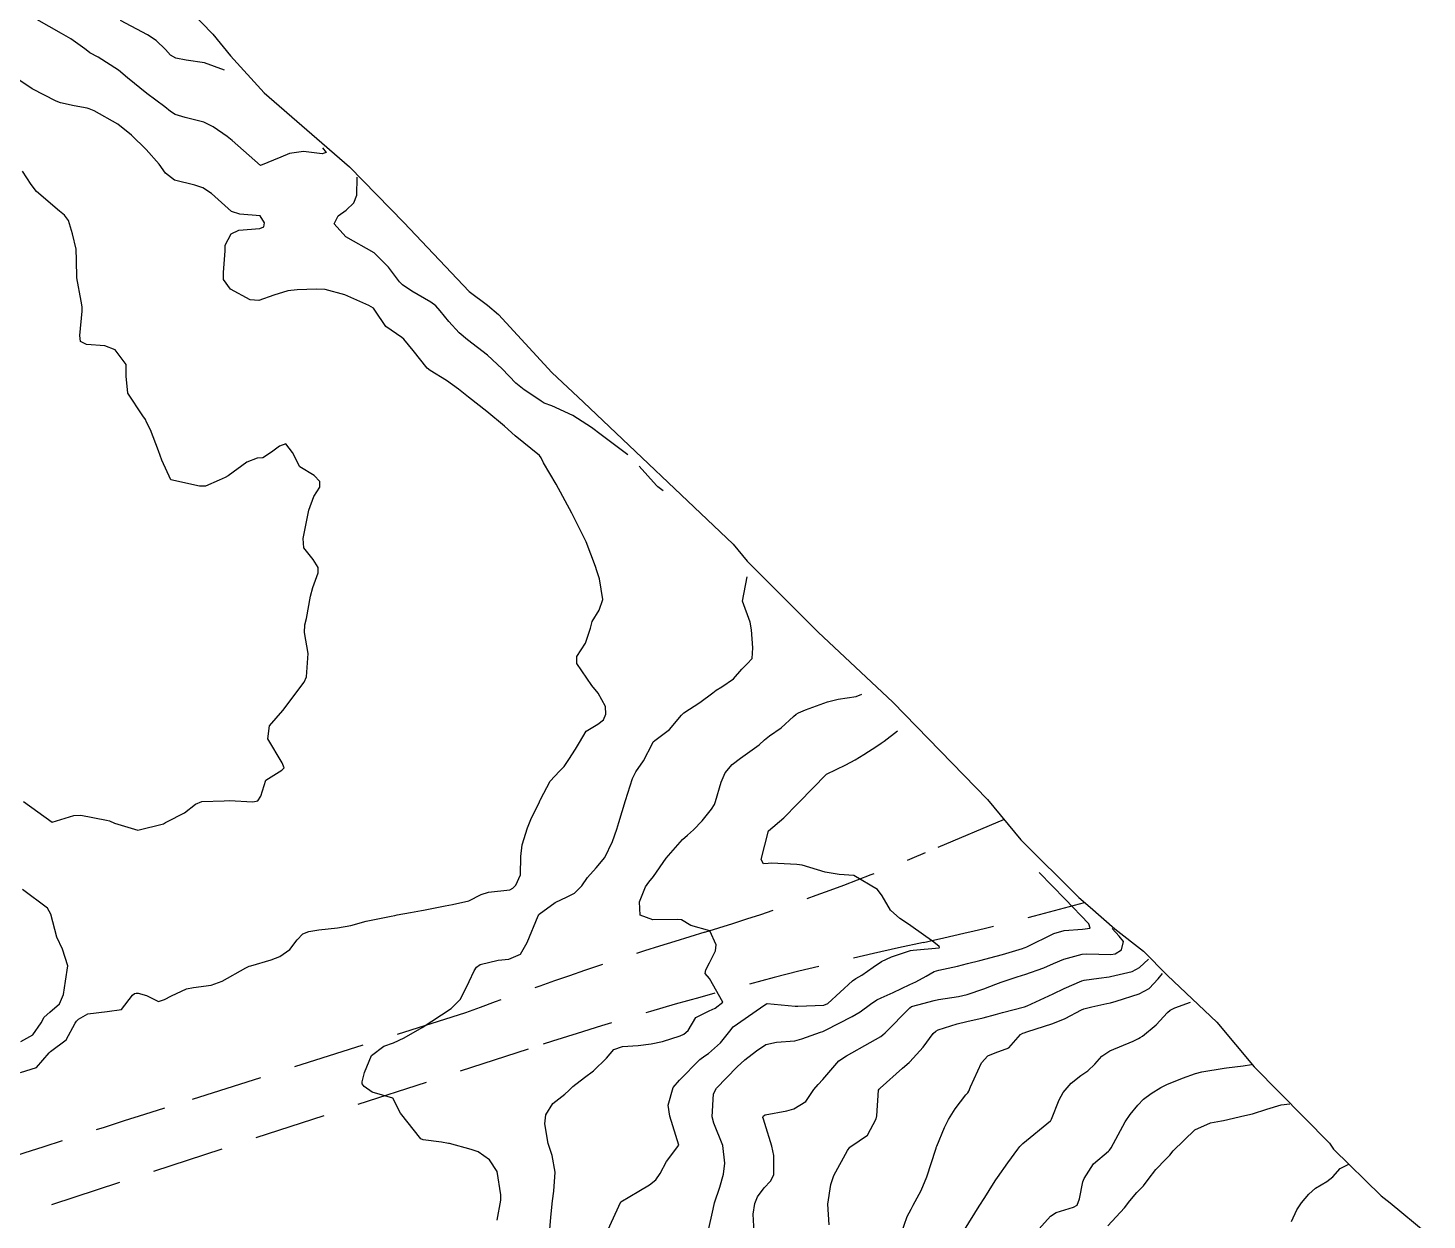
# Model space of a CAD drawing. Header units: metres. Extents: x 298520 to 308411, y 7433745 to 7450750.
# Drawn here: x 303946.2 to 304043.8, y 7440296 to 7440379.2 of the extents above; entities that cross this region are included whole.
import ezdxf

# ---------------------------------------------------------------- set-up
doc = ezdxf.new("R2010")
doc.units = ezdxf.units.M
doc.header["$LTSCALE"] = 10
doc.linetypes.add('DASHED', pattern=[0.75, 0.5, -0.25])
for name, color, linetype in [('Area', 45, 'Continuous'), ('Curvas de Nivel 1m', 11, 'Continuous'), ('Curvas de Nivel 5m', 15, 'Continuous'), ('Vias Secundárias', 230, 'DASHED')]:
    doc.layers.add(name, color=color, linetype=linetype)

msp = doc.modelspace()

# ---------------------------------------------------------------- linework, layer by layer
at = {"layer": 'Area'}
msp.add_polyline3d([(303956.693, 7440381.24, 731.757), (303959.106, 7440378.738, 728.557), (303960.347, 7440377.224, 734.417), (303962.686, 7440374.642, 737.027), (303968.639, 7440369.463, 731.647), (303972.439, 7440365.589, 730.487), (303977.003, 7440360.781, 722.806), (303978.275, 7440359.813, 723.645), (303979.053, 7440359.18, 723.977), (303982.77, 7440355.134, 722.357), (303984.986, 7440353.052, 723.186), (303995.43, 7440343.147, 722.737), (303996.402, 7440341.957, 722.687), (304001.342, 7440337.017, 723.387), (304006.564, 7440332.117, 724.827), (304013.159, 7440325.327, 725.357), (304015.487, 7440322.524, 725.627), (304019.542, 7440318.486, 726.326), (304020.335, 7440317.821, 727.175), (304022.062, 7440316.305, 742.905), (304024.049, 7440314.738, 744.036), (304025.74, 7440313.039, 746.197), (304029.178, 7440309.793, 735.987), (304031.774, 7440306.667, 742.707), (304037.033, 7440301.359, 750.448), (304037.323, 7440300.933, 751.148), (304040.643, 7440297.669, 753.687), (304041.28, 7440297.193, 736.807), (304043.844, 7440295.05, 734.586)], dxfattribs=at)
at = {"layer": 'Curvas de Nivel 1m', "flags": 128}
for points, elevation in [([(303966.753, 7440370.79), (303967.024, 7440370.464), (303966.741, 7440370.374), (303965.428, 7440370.555), (303964.446, 7440370.41), (303963.852, 7440370.146), (303962.433, 7440369.57), (303960.459, 7440371.302), (303960.095, 7440371.596), (303959.13, 7440372.271), (303958.473, 7440372.585), (303957.183, 7440372.926), (303956.478, 7440373.131), (303956.16, 7440373.325), (303955.753, 7440373.651), (303954.497, 7440374.583), (303953.154, 7440375.684), (303952.518, 7440376.21), (303951.095, 7440377.136), (303950.53, 7440377.44), (303950.371, 7440377.552), (303950.176, 7440377.715), (303949.203, 7440378.394), (303948.543, 7440378.779), (303946.823, 7440379.757)], 723), ([(303959.913, 7440376.21), (303958.524, 7440376.722), (303957.238, 7440376.92), (303956.527, 7440377.052), (303956.153, 7440377.27), (303955.794, 7440377.651), (303955.162, 7440378.284), (303954.543, 7440378.679), (303952.663, 7440379.689)], 724), ([(303945.678, 7440306.29), (303946.805, 7440306.625), (303947.692, 7440307.652), (303947.729, 7440307.703), (303947.786, 7440307.739), (303948.863, 7440308.571), (303949.509, 7440309.722), (303949.588, 7440309.858), (303949.726, 7440310.009), (303950.39, 7440310.371), (303951.731, 7440310.538), (303952.742, 7440310.67), (303953.498, 7440311.672), (303953.63, 7440311.785), (303953.744, 7440311.813), (303953.896, 7440311.819), (303954.478, 7440311.659), (303955.324, 7440311.232), (303955.74, 7440311.368), (303956.213, 7440311.635), (303957.261, 7440312.112), (303957.749, 7440312.21), (303958.98, 7440312.378), (303959.753, 7440312.649), (303961.406, 7440313.575), (303961.642, 7440313.695), (303961.765, 7440313.73), (303963.187, 7440314.14), (303963.775, 7440314.379), (303964.472, 7440314.854), (303964.997, 7440315.538), (303965.383, 7440315.948), (303965.799, 7440316.11), (303966.51, 7440316.23), (303967.802, 7440316.373), (303968.744, 7440316.55), (303969.807, 7440316.849), (303971.555, 7440317.198), (303971.811, 7440317.243), (303971.981, 7440317.279), (303972.897, 7440317.439), (303973.664, 7440317.582), (303973.816, 7440317.617), (303975.32, 7440317.916), (303975.822, 7440317.999), (303976.971, 7440318.248), (303977.833, 7440318.692), (303978.335, 7440318.875), (303979.838, 7440319.036), (303980.05, 7440319.147), (303980.251, 7440319.354), (303980.567, 7440320.066), (303980.597, 7440321.349), (303980.691, 7440322.168), (303981.071, 7440323.342), (303981.305, 7440323.925), (303981.911, 7440325.17), (303981.96, 7440325.282), (303981.977, 7440325.329), (303982.65, 7440326.599), (303983.295, 7440327.316), (303983.618, 7440327.633), (303983.941, 7440328.115), (303984.412, 7440328.842), (303984.686, 7440329.303), (303985.167, 7440330.095), (303985.972, 7440330.587), (303986.367, 7440330.894), (303986.54, 7440331.282), (303986.514, 7440331.808), (303985.997, 7440332.748), (303985.566, 7440333.294), (303984.514, 7440334.817), (303984.519, 7440335.305), (303985.11, 7440336.231), (303985.459, 7440337.296), (303985.591, 7440337.761), (303986.066, 7440338.55), (303986.323, 7440339.286), (303986.094, 7440340.728), (303985.908, 7440341.292), (303985.811, 7440341.588), (303985.164, 7440343.3), (303984.153, 7440345.31), (303983.062, 7440347.321), (303982.188, 7440348.821), (303982.029, 7440349.17), (303981.893, 7440349.334), (303980.213, 7440350.708), (303979.459, 7440351.368), (303978.233, 7440352.414), (303976.959, 7440353.393), (303976.251, 7440353.95), (303975.412, 7440354.564), (303974.27, 7440355.261), (303974.063, 7440355.432), (303973.079, 7440356.648), (303972.433, 7440357.449), (303972.294, 7440357.562), (303971.173, 7440358.338), (303970.421, 7440359.478), (303970.315, 7440359.604), (303970.001, 7440359.799), (303968.329, 7440360.548), (303966.944, 7440360.904), (303966.334, 7440360.949), (303964.984, 7440360.889), (303964.332, 7440360.818), (303963.369, 7440360.518), (303962.321, 7440360.14), (303961.712, 7440360.19), (303960.333, 7440360.95), (303959.845, 7440361.605), (303959.843, 7440362.11), (303959.967, 7440363.604), (303959.956, 7440364.017), (303960.381, 7440364.811), (303960.917, 7440365.06), (303962.387, 7440365.174), (303962.657, 7440365.299), (303962.705, 7440365.567), (303962.398, 7440366.044), (303960.985, 7440366.178), (303960.4, 7440366.352), (303959.008, 7440367.614), (303958.417, 7440368.012), (303957.847, 7440368.197), (303956.422, 7440368.547), (303955.804, 7440369.027), (303955.355, 7440369.656), (303954.448, 7440370.682), (303953.419, 7440371.68), (303952.47, 7440372.446), (303950.815, 7440373.371), (303950.481, 7440373.531), (303950.342, 7440373.573), (303949.434, 7440373.726), (303948.486, 7440373.938), (303948.176, 7440374.055), (303946.5, 7440374.919), (303945.215, 7440375.779)], 722), ([(303945.904, 7440325.188), (303947.883, 7440323.74), (303949.402, 7440324.213), (303949.891, 7440324.239), (303951.691, 7440323.888), (303951.885, 7440323.84), (303952.235, 7440323.686), (303953.878, 7440323.198), (303955.657, 7440323.643), (303955.801, 7440323.724), (303955.885, 7440323.77), (303957.126, 7440324.396), (303957.904, 7440324.995), (303958.337, 7440325.186), (303959.908, 7440325.244), (303960.244, 7440325.259), (303961.907, 7440325.162), (303962.244, 7440325.23), (303962.455, 7440325.565), (303962.801, 7440326.685), (303963.931, 7440327.368), (303964.078, 7440327.548), (303963.938, 7440327.886), (303962.935, 7440329.56), (303963.056, 7440330.476), (303963.983, 7440331.55), (303965.471, 7440333.528), (303965.641, 7440333.892), (303965.76, 7440335.524), (303965.492, 7440336.973), (303965.533, 7440337.528), (303965.637, 7440337.949), (303965.93, 7440339.522), (303966.089, 7440340.123), (303966.463, 7440341.151), (303966.45, 7440341.517), (303966.108, 7440342.068), (303965.467, 7440342.88), (303965.402, 7440343.531), (303965.528, 7440344.133), (303965.815, 7440345.525), (303966.162, 7440346.468), (303966.572, 7440347.113), (303966.569, 7440347.516), (303966.177, 7440347.947), (303965.184, 7440348.536), (303964.671, 7440349.543), (303964.202, 7440350.155), (303963.761, 7440349.993), (303963.212, 7440349.56), (303962.594, 7440349.161), (303962.189, 7440349.147), (303961.469, 7440348.864), (303960.176, 7440347.923), (303959.968, 7440347.809), (303959.544, 7440347.606), (303958.592, 7440347.192), (303958.169, 7440347.187), (303956.173, 7440347.64), (303955.555, 7440349.018), (303955.304, 7440349.653), (303954.756, 7440351.121), (303954.488, 7440351.666), (303954.397, 7440351.84), (303954.227, 7440352.097), (303953.184, 7440353.681), (303953.068, 7440354.874), (303953.048, 7440355.682), (303952.283, 7440356.705), (303951.577, 7440356.992), (303950.287, 7440357.08), (303949.866, 7440357.293), (303949.822, 7440357.717), (303949.992, 7440359.397), (303949.993, 7440359.715), (303949.923, 7440360.112), (303949.625, 7440361.721), (303949.59, 7440362.956), (303949.557, 7440363.722), (303949.306, 7440364.799), (303949.04, 7440365.73), (303948.757, 7440366.095), (303948.399, 7440366.375), (303946.792, 7440367.756), (303946.418, 7440368.251), (303945.833, 7440369.175)], 721), ([(303988.073, 7440349.38), (303986.215, 7440350.778), (303985.522, 7440351.297), (303984.231, 7440352.132), (303982.768, 7440352.795), (303982.24, 7440352.991), (303982.027, 7440353.12), (303981.721, 7440353.338), (303980.823, 7440353.923), (303980.258, 7440354.382), (303979.306, 7440355.37), (303978.282, 7440356.324), (303976.871, 7440357.394), (303976.298, 7440357.889), (303975.572, 7440358.677), (303974.966, 7440359.42), (303974.664, 7440359.771), (303974.322, 7440360.027), (303972.989, 7440360.788), (303972.34, 7440361.23), (303972.132, 7440361.453), (303971.367, 7440362.479), (303970.363, 7440363.48), (303968.379, 7440364.594), (303967.583, 7440365.508), (303967.85, 7440366.054), (303968.402, 7440366.447), (303968.947, 7440366.955), (303969.146, 7440367.493), (303969.173, 7440368.75)], 723), ([(303990.533, 7440346.87), (303990.172, 7440347.144), (303990.073, 7440347.241), (303988.853, 7440348.59)], 723), ([(303978.944, 7440295.982), (303979.194, 7440297.364), (303979.207, 7440297.735), (303978.94, 7440299.367), (303978.416, 7440300.177), (303977.617, 7440300.748), (303977.136, 7440300.905), (303975.622, 7440301.32), (303975.547, 7440301.336), (303975.059, 7440301.416), (303973.775, 7440301.579), (303973.625, 7440301.662), (303972.199, 7440303.444), (303971.658, 7440304.484), (303970.234, 7440304.902), (303969.67, 7440305.312), (303969.528, 7440305.481), (303969.526, 7440305.63), (303969.681, 7440306.293), (303970.178, 7440307.473), (303971.037, 7440308.126), (303971.706, 7440308.345), (303972.464, 7440308.69), (303973.723, 7440309.43), (303975.736, 7440310.75), (303976.385, 7440311.4), (303976.998, 7440312.634), (303977.336, 7440313.386), (303977.512, 7440313.639), (303977.769, 7440313.817), (303979.03, 7440314.112), (303979.775, 7440314.18), (303980.585, 7440314.544), (303981.039, 7440315.341), (303981.812, 7440317.203), (303981.853, 7440317.289), (303981.888, 7440317.329), (303983.008, 7440318.135), (303983.831, 7440318.542), (303984.353, 7440318.787), (303984.852, 7440319.3), (303985.253, 7440319.892), (303985.856, 7440320.572), (303986.462, 7440321.281), (303987.009, 7440322.408), (303987.296, 7440323.269), (303987.433, 7440323.724), (303987.913, 7440325.26), (303988.391, 7440326.792), (303988.631, 7440327.253), (303989.167, 7440328.022), (303989.791, 7440329.242), (303989.848, 7440329.348), (303989.956, 7440329.446), (303990.972, 7440330.221), (303991.822, 7440331.212), (303991.985, 7440331.373), (303993.102, 7440332.089), (303993.999, 7440332.775), (303994.24, 7440332.948), (303994.636, 7440333.184), (303995.433, 7440333.754), (303996.022, 7440334.42), (303996.399, 7440334.793), (303996.739, 7440335.159), (303996.783, 7440335.902), (303996.701, 7440337.16), (303996.604, 7440337.708), (303996.073, 7440339.17), (303996.393, 7440340.87)], 723), ([(303982.626, 7440295.319), (303982.69, 7440296.19), (303982.821, 7440297.318), (303982.905, 7440297.995), (303982.99, 7440299.316), (303982.784, 7440300.488), (303982.506, 7440301.321), (303982.266, 7440302.694), (303982.34, 7440303.323), (303982.843, 7440304.13), (303983.665, 7440304.763), (303983.958, 7440305.018), (303984.236, 7440305.304), (303985.039, 7440305.936), (303985.684, 7440306.388), (303986.576, 7440307.277), (303987.097, 7440307.875), (303987.705, 7440308.099), (303988.784, 7440308.172), (303989.708, 7440308.275), (303990.486, 7440308.453), (303991.717, 7440308.833), (303991.981, 7440308.946), (303992.276, 7440309.204), (303992.807, 7440310.124), (303993.737, 7440310.584), (303994.158, 7440310.767), (303994.694, 7440311.18), (303993.759, 7440312.841), (303993.472, 7440313.193), (303993.506, 7440313.453), (303993.774, 7440313.939), (303994.195, 7440314.778), (303994.223, 7440315.186), (303993.803, 7440316.158), (303992.46, 7440316.55), (303991.81, 7440316.929), (303991.565, 7440316.968), (303989.81, 7440316.939), (303988.924, 7440317.249), (303988.877, 7440318.2), (303989.305, 7440319.245), (303989.533, 7440319.556), (303989.85, 7440319.955), (303990.746, 7440321.227), (303991.876, 7440322.534), (303992.233, 7440322.853), (303992.657, 7440323.202), (303993.258, 7440323.831), (303993.905, 7440324.664), (303994.108, 7440324.99), (303994.191, 7440325.187), (303994.576, 7440326.534), (303994.853, 7440327.181), (303995.348, 7440327.766), (303995.943, 7440328.211), (303997.234, 7440329.151), (303997.614, 7440329.489), (303997.962, 7440329.765), (303998.763, 7440330.34), (303999.623, 7440331.124), (303999.821, 7440331.285), (303999.985, 7440331.377), (304000.459, 7440331.584), (304001.994, 7440332.15), (304002.753, 7440332.324), (304003.997, 7440332.513), (304004.393, 7440332.68)], 724), ([(303993.686, 7440295.189), (303994.017, 7440296.737), (303994.119, 7440297.185), (303994.479, 7440298.291), (303994.749, 7440299.179), (303994.838, 7440299.95), (303994.704, 7440301.179), (303994.075, 7440302.749), (303993.958, 7440303.187), (303994.049, 7440304.804), (303994.25, 7440305.184), (303994.949, 7440305.909), (303995.688, 7440306.667), (303996.237, 7440307.162), (303997.055, 7440307.797), (303997.709, 7440308.227), (303998.439, 7440308.405), (303999.714, 7440308.499), (304000.203, 7440308.627), (304001.513, 7440309.102), (304001.677, 7440309.147), (304001.724, 7440309.163), (304001.855, 7440309.229), (304003.734, 7440310.199), (304004.278, 7440310.524), (304004.998, 7440311.057), (304005.446, 7440311.353), (304005.747, 7440311.494), (304006.578, 7440311.865), (304007.757, 7440312.421), (304008.17, 7440312.605), (304008.896, 7440313.009), (304009.448, 7440313.323), (304009.769, 7440313.416), (304011.066, 7440313.695), (304011.776, 7440313.883), (304012.641, 7440314.106), (304013.785, 7440314.4), (304014.216, 7440314.516), (304015.607, 7440314.932), (304015.74, 7440314.984), (304015.794, 7440315.002), (304015.917, 7440315.051), (304017.804, 7440315.981), (304018.51, 7440316.189), (304019.807, 7440316.288), (304020.336, 7440316.346), (304020.237, 7440316.662), (304018.6, 7440318.376), (304016.783, 7440320.23)], 726), ([(303945.703, 7440308.454), (303946.554, 7440308.907), (303947.115, 7440309.746), (303947.333, 7440310.138), (303947.73, 7440310.492), (303948.398, 7440311.071), (303948.68, 7440311.731), (303948.835, 7440312.646), (303948.978, 7440313.728), (303948.616, 7440314.896), (303948.224, 7440315.736), (303947.809, 7440317.336), (303947.557, 7440317.743), (303945.832, 7440319.045)], 721), ([(303996.886, 7440295.15), (303996.813, 7440296.398), (303996.926, 7440297.15), (303997.113, 7440297.614), (303997.589, 7440298.227), (303998.032, 7440298.7), (303998.253, 7440299.133), (303998.252, 7440300.498), (303998.112, 7440301.135), (303997.639, 7440302.724), (303997.531, 7440303.031), (303997.498, 7440303.142), (303997.529, 7440303.257), (303997.646, 7440303.326), (303999.159, 7440303.616), (303999.652, 7440303.752), (304000.503, 7440304.269), (304001.041, 7440305.106), (304001.341, 7440305.439), (304001.68, 7440305.797), (304002.793, 7440307.084), (304003.325, 7440307.449), (304003.702, 7440307.65), (304004.61, 7440308.16), (304005.719, 7440308.796), (304005.868, 7440308.901), (304006.019, 7440309.046), (304007.741, 7440310.79), (304007.877, 7440310.883), (304008.301, 7440311.014), (304009.44, 7440311.309), (304009.747, 7440311.374), (304011.155, 7440311.579), (304011.75, 7440311.714), (304012.915, 7440312.123), (304013.758, 7440312.44), (304014.128, 7440312.577), (304015.18, 7440312.936), (304015.62, 7440313.076), (304015.766, 7440313.114), (304017.109, 7440313.574), (304017.778, 7440313.878), (304018.492, 7440314.183), (304019.788, 7440314.537), (304020.102, 7440314.563), (304021.788, 7440314.504), (304022.08, 7440314.564), (304022.526, 7440314.849), (304022.651, 7440315.418), (304022.368, 7440315.803), (304021.863, 7440316.32)], 727), ([(304002.118, 7440295.651), (304002.018, 7440297.093), (304002.227, 7440298.457), (304002.45, 7440299.087), (304003.392, 7440300.845), (304003.556, 7440301.071), (304003.623, 7440301.113), (304004.788, 7440301.902), (304005.408, 7440303.052), (304005.445, 7440303.253), (304005.57, 7440305.051), (304005.601, 7440305.124), (304005.674, 7440305.196), (304007.238, 7440306.577), (304007.692, 7440306.97), (304007.718, 7440306.994), (304007.748, 7440307.019), (304008.676, 7440308.043), (304009.368, 7440309.004), (304009.556, 7440309.17), (304009.725, 7440309.251), (304011.047, 7440309.67), (304011.731, 7440309.83), (304012.878, 7440310.107), (304013.737, 7440310.335), (304014.223, 7440310.46), (304015.742, 7440310.858), (304015.938, 7440310.927), (304017.752, 7440311.782), (304018.514, 7440312.134), (304019.761, 7440312.67), (304019.923, 7440312.717), (304020.944, 7440312.868), (304021.66, 7440312.966), (304021.765, 7440312.978), (304023.269, 7440313.338), (304023.775, 7440313.615), (304024.403, 7440314.2)], 728), ([(304007.137, 7440295.026), (304007.565, 7440296.226), (304007.837, 7440296.751), (304007.991, 7440297.016), (304008.55, 7440298.049), (304008.936, 7440299.007), (304009.564, 7440300.942), (304009.577, 7440301), (304009.586, 7440301.037), (304009.624, 7440301.139), (304010.177, 7440302.455), (304010.438, 7440302.992), (304010.903, 7440303.739), (304011.669, 7440304.723), (304011.787, 7440304.862), (304011.86, 7440304.977), (304011.973, 7440305.273), (304012.746, 7440306.964), (304013.203, 7440307.454), (304013.704, 7440307.664), (304014.65, 7440307.999), (304015.476, 7440308.932), (304015.639, 7440309.016), (304015.724, 7440309.045), (304015.907, 7440309.109), (304017.725, 7440309.699), (304018.582, 7440310.04), (304019.74, 7440310.66), (304019.891, 7440310.728), (304020.458, 7440310.873), (304021.509, 7440311.098), (304021.746, 7440311.144), (304022.145, 7440311.252), (304023.752, 7440311.762), (304024.446, 7440312.133), (304025.077, 7440312.817), (304025.393, 7440313.19)], 729), ([(304016.354, 7440294.918), (304017.566, 7440296.248), (304017.963, 7440296.502), (304019.169, 7440296.884), (304019.429, 7440297.027), (304019.582, 7440297.457), (304019.832, 7440298.645), (304019.906, 7440298.877), (304020.57, 7440299.913), (304021.622, 7440300.784), (304021.695, 7440300.859), (304021.797, 7440301.03), (304022.773, 7440302.843), (304023.138, 7440303.35), (304023.66, 7440304), (304024.062, 7440304.431), (304024.588, 7440304.821), (304025.262, 7440305.229), (304025.679, 7440305.447), (304026.78, 7440305.889), (304027.687, 7440306.214), (304028.137, 7440306.326), (304029.691, 7440306.578), (304029.851, 7440306.599), (304031.007, 7440306.747), (304031.593, 7440306.84)], 731), ([(304021.56, 7440295.581), (304022.728, 7440296.843), (304023.096, 7440297.321), (304023.589, 7440297.902), (304024.05, 7440298.371), (304024.386, 7440298.822), (304024.91, 7440299.517), (304025.617, 7440300.228), (304025.902, 7440300.525), (304026.127, 7440300.805), (304027.638, 7440302.291), (304028.733, 7440302.769), (304029.506, 7440302.9), (304029.645, 7440302.927), (304031.122, 7440303.274), (304031.653, 7440303.408), (304032.657, 7440303.726), (304033.663, 7440304.021), (304034.273, 7440304.1)], 732), ([(304034.386, 7440295.88), (304034.767, 7440296.698), (304035.09, 7440297.183), (304035.584, 7440297.781), (304036.067, 7440298.206), (304036.846, 7440298.677), (304037.272, 7440299), (304037.784, 7440299.574), (304038.383, 7440299.88)], 733)]:
    msp.add_lwpolyline(points, dxfattribs=dict(at, elevation=elevation))
at = {"layer": 'Curvas de Nivel 5m', "flags": 128}
for points, elevation in [([(303986.667, 7440295.273), (303987.573, 7440297.26), (303988.842, 7440297.99), (303989.591, 7440298.453), (303990.033, 7440298.799), (303990.323, 7440299.233), (303990.771, 7440300.069), (303991.623, 7440301.22), (303991.007, 7440303.226), (303990.878, 7440304.004), (303991.235, 7440305.224), (303991.678, 7440305.737), (303993.103, 7440307.196), (303993.438, 7440307.451), (303993.699, 7440307.614), (303994.547, 7440308.345), (303995.178, 7440309.175), (303995.428, 7440309.471), (303995.728, 7440309.68), (303997.566, 7440310.967), (303997.742, 7440311.078), (303997.795, 7440311.086), (303999.741, 7440310.92), (303999.944, 7440310.915), (304001.742, 7440310.971), (304002.031, 7440311.096), (304003.759, 7440312.689), (304003.989, 7440312.839), (304004.411, 7440313.064), (304005.188, 7440313.64), (304005.778, 7440314.023), (304006.463, 7440314.359), (304007.79, 7440314.792), (304007.984, 7440314.824), (304009.793, 7440314.987), (304009.822, 7440315), (304009.794, 7440315.078), (304009.436, 7440315.364), (304007.808, 7440316.507), (304007.509, 7440316.724), (304007.055, 7440317.031), (304006.392, 7440317.615), (304005.828, 7440318.607), (304005.485, 7440319.053), (304003.847, 7440320.029), (304002.823, 7440320.106), (304001.851, 7440320.269), (304000.235, 7440320.738), (303999.858, 7440320.806), (303998.105, 7440320.891), (303997.86, 7440320.861), (303997.545, 7440320.83), (303997.385, 7440321.147), (303997.883, 7440323.14), (303998.965, 7440324.061), (303999.912, 7440325.035), (303999.952, 7440325.08), (303999.992, 7440325.119), (304001.933, 7440327.09), (304003.278, 7440327.738), (304003.943, 7440328.106), (304004.538, 7440328.473), (304005.436, 7440329.055), (304005.756, 7440329.252), (304005.958, 7440329.392), (304006.893, 7440330.12)], 725), ([(304011.556, 7440295.306), (304012.58, 7440296.965), (304012.974, 7440297.568), (304013.597, 7440298.532), (304013.757, 7440298.792), (304013.858, 7440298.947), (304014.583, 7440299.97), (304015.297, 7440300.933), (304015.435, 7440301.122), (304015.627, 7440301.326), (304017.557, 7440302.901), (304017.601, 7440302.943), (304017.645, 7440303.035), (304018.181, 7440304.379), (304018.459, 7440304.892), (304019.019, 7440305.547), (304019.685, 7440306.069), (304020.17, 7440306.394), (304020.67, 7440306.87), (304021.143, 7440307.421), (304021.702, 7440307.791), (304023.342, 7440308.468), (304023.711, 7440308.655), (304023.823, 7440308.718), (304023.983, 7440308.827), (304024.933, 7440309.61), (304025.738, 7440310.477), (304025.911, 7440310.637), (304026.246, 7440310.802), (304027.343, 7440311.19)], 730)]:
    msp.add_lwpolyline(points, dxfattribs=dict(at, elevation=elevation))
at = {"layer": 'Vias Secundárias', "elevation": 725.492}
msp.add_lwpolyline([(304014.323, 7440323.925), (304008.854, 7440321.628, -0.025941), (303993.45, 7440316.077, 0.01547), (303976.731, 7440310.445), (303955.736, 7440303.791, 0.003785), (303933.334, 7440296.504, -0.018372)], format="xyb", dxfattribs=at)
at = {"layer": 'Vias Secundárias'}
msp.add_lwpolyline([(304019.939, 7440318.154, -0.01577), (304008.705, 7440315.362, 0.025843), (303981.12, 7440307.915), (303866.039, 7440270.368), (303851.562, 7440265.767, 0.100037), (303843.994, 7440262.81, 0.411302), (303841.753, 7440252.71), (303845.376, 7440247.053), (303879.21, 7440213.74), (303905.739, 7440186.783), (303932.685, 7440158.808), (303954.701, 7440136.345), (303972.817, 7440118.575), (303987.602, 7440105.068)], format="xyb", dxfattribs=at)

doc.saveas('drawing.dxf')
